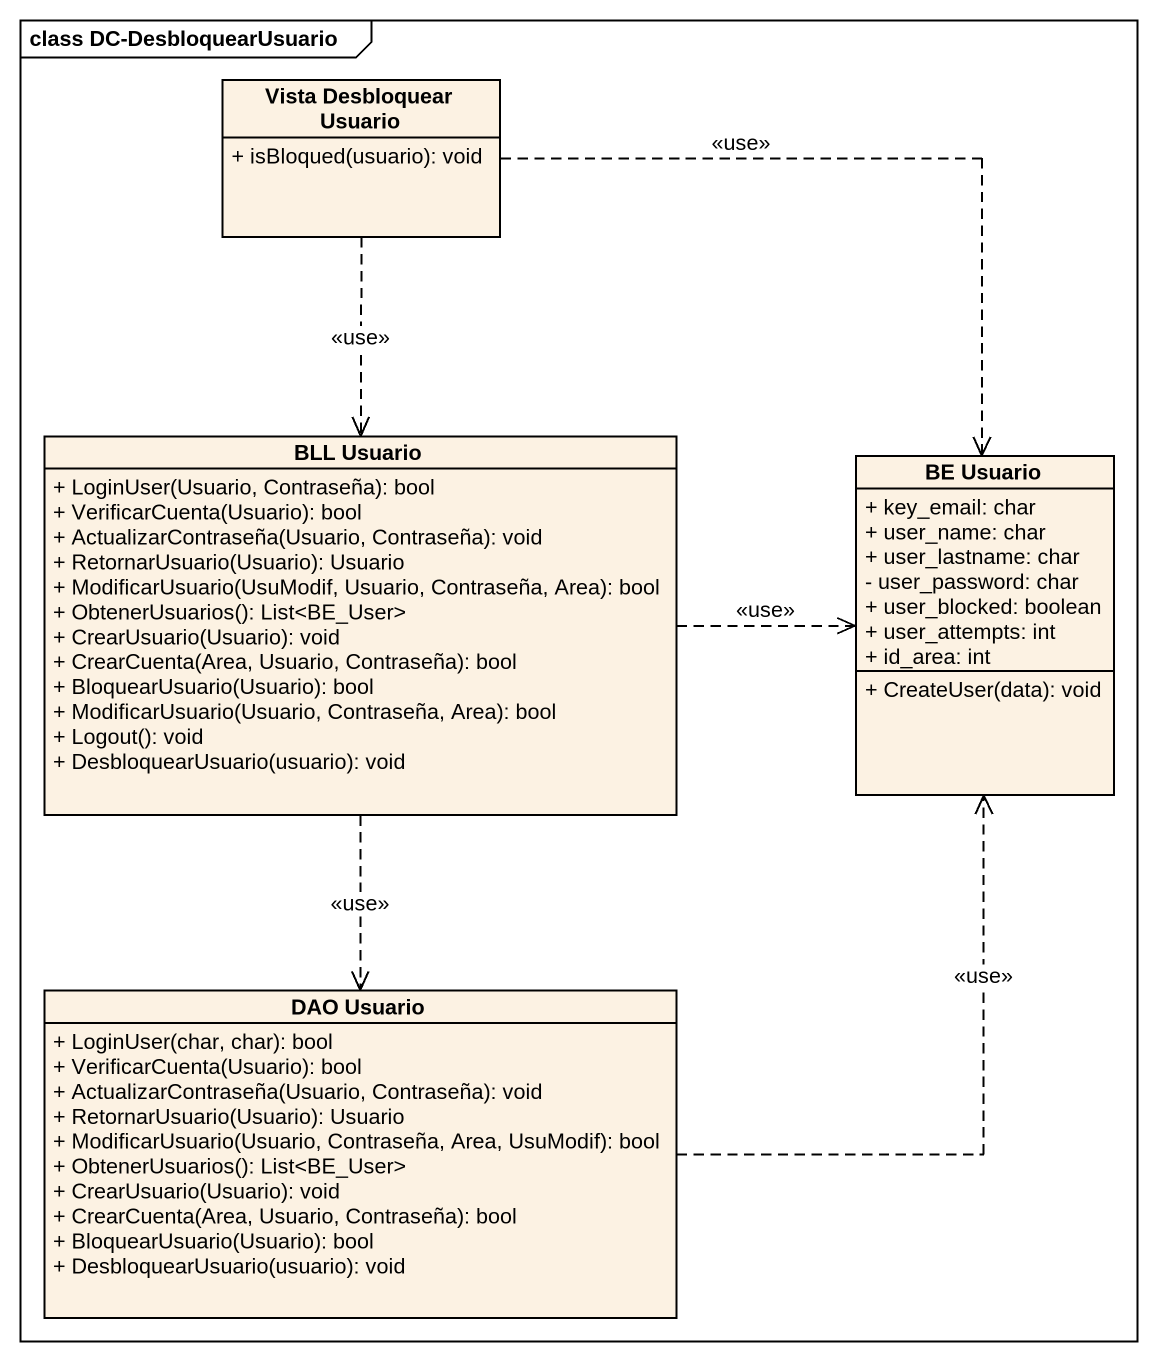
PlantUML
@startuml
mainframe class DC-DesbloquearUsuario
hide circle
hide empty members
skinparam classAttributeIconSize 0
class "Vista Desbloquear Usuario" as Vista_Desbloquear_Usuario {
  + isBloqued(usuario): void
}
class "BLL Usuario" as BLL_Usuario {
  + LoginUser(Usuario, Contraseña): bool
  + VerificarCuenta(Usuario): bool
  + ActualizarContraseña(Usuario, Contraseña): void
  + RetornarUsuario(Usuario): Usuario
  + ModificarUsuario(UsuModif, Usuario, Contraseña, Area): bool
  + ObtenerUsuarios(): List<BE_User>
  + CrearUsuario(Usuario): void
  + CrearCuenta(Area, Usuario, Contraseña): bool
  + BloquearUsuario(Usuario): bool
  + ModificarUsuario(Usuario, Contraseña, Area): bool
  + Logout(): void
  + DesbloquearUsuario(usuario): void
}
class "BE Usuario" as BE_Usuario {
  + key_email: char
  + user_name: char
  + user_lastname: char
  - user_password: char
  + user_blocked: boolean
  + user_attempts: int
  + id_area: int
  + CreateUser(data): void
}
class "DAO Usuario" as DAO_Usuario {
  + LoginUser(char, char): bool
  + VerificarCuenta(Usuario): bool
  + ActualizarContraseña(Usuario, Contraseña): void
  + RetornarUsuario(Usuario): Usuario
  + ModificarUsuario(Usuario, Contraseña, Area, UsuModif): bool
  + ObtenerUsuarios(): List<BE_User>
  + CrearUsuario(Usuario): void
  + CrearCuenta(Area, Usuario, Contraseña): bool
  + BloquearUsuario(Usuario): bool
  + DesbloquearUsuario(usuario): void
}
Vista_Desbloquear_Usuario ..> BLL_Usuario : <<use>>
Vista_Desbloquear_Usuario ..> BE_Usuario : <<use>>
BLL_Usuario .right.> BE_Usuario : <<use>>
BLL_Usuario ..> DAO_Usuario : <<use>>
DAO_Usuario .up.> BE_Usuario : <<use>>
@enduml
